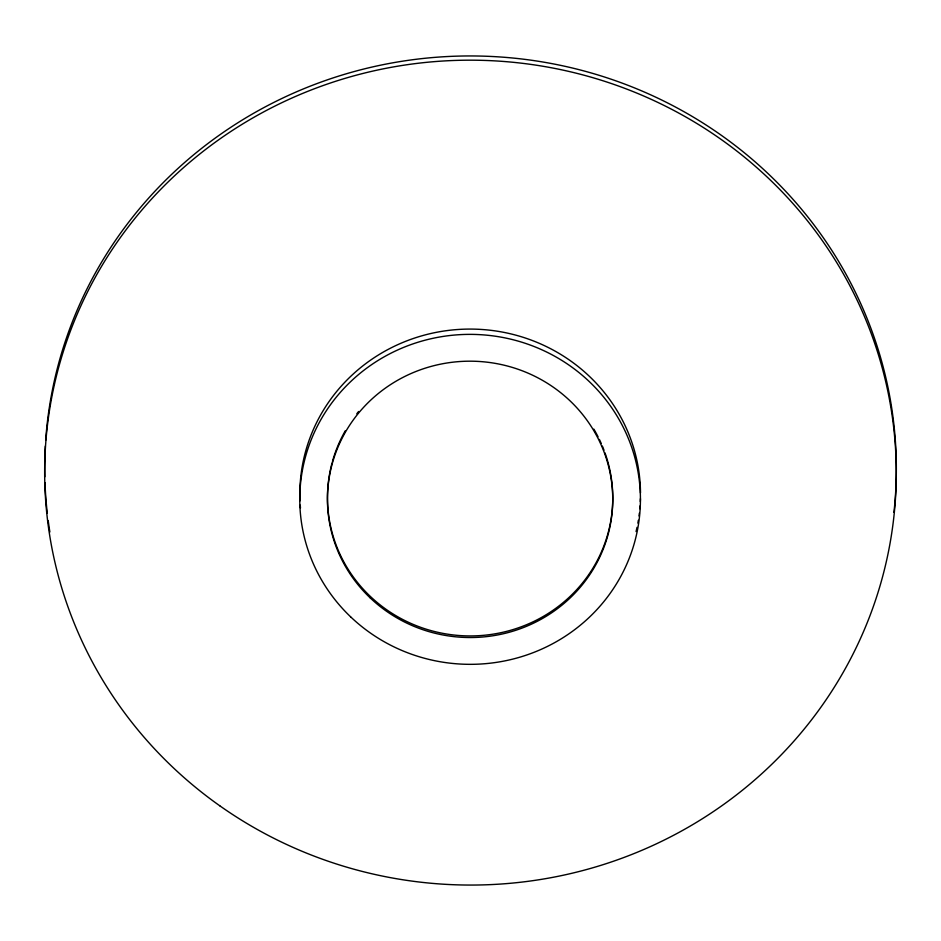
<?xml version="1.0" encoding="UTF-8"?>
<svg xmlns="http://www.w3.org/2000/svg" width="941" height="941" viewBox="0 0 941 941"><rect width="100%" height="100%" fill="white"/><g stroke="black" fill="none" stroke-linecap="round" stroke-linejoin="round"><path stroke-width="1.41" d="M49.873 532.018A425.814 412.44 0.8 0 1 48.191 520.549M47.297 513.327A425.814 412.44 0.8 0 1 44.992 482.686M44.815 476.816A425.814 412.44 0.8 0 1 45.321 446.081M45.686 440.259A425.814 412.44 0.8 0 1 507.387 57.53A425.814 412.44 0.8 0 1 893.95 512.386M640.433 498.695A170.321 164.969 0.8 0 1 640.327 501.565M640.068 505.882A170.321 164.969 0.8 0 1 639.833 508.763M639.374 513.092A170.321 164.969 0.8 0 1 639.01 515.962M638.363 520.255A170.321 164.969 0.8 0 1 637.857 523.102M637.022 527.348A170.321 164.969 0.8 0 1 636.069 531.559M300.473 508.034A170.321 164.969 0.8 0 1 300.238 505.152M300.003 500.847A170.321 164.969 0.8 0 1 465.96 329.127A170.321 164.969 0.8 0 1 640.492 492.978M604.992 452.88A142.644 138.162 0.8 0 1 475.64 635.834A142.644 138.162 0.8 0 1 332.067 462.878M332.444 461.49A142.644 138.162 0.8 0 1 345.335 430.707M356.768 413.793A142.644 138.162 0.8 0 1 358.615 411.499M593.865 429.143A142.644 138.162 0.8 0 1 598.064 436.789M599.358 439.4A142.644 138.162 0.8 0 1 601.205 443.387M602.358 446.081A142.644 138.162 0.8 0 1 603.981 450.151M219.747 805.767A425.814 412.44 0.8 0 0 893.891 516.621A425.814 412.44 0.8 0 0 297.768 95.476A425.814 412.44 0.8 0 0 219.747 805.767M350.558 616.767A170.321 164.969 0.8 0 0 634.94 541.016A170.321 164.969 0.8 0 0 424.791 340.277A170.321 164.969 0.8 0 0 350.558 616.767M369.978 597.688A142.644 138.162 0.8 0 0 608.157 534.241A142.644 138.162 0.8 0 0 432.154 366.131A142.644 138.162 0.8 0 0 369.978 597.688"/></g></svg>
